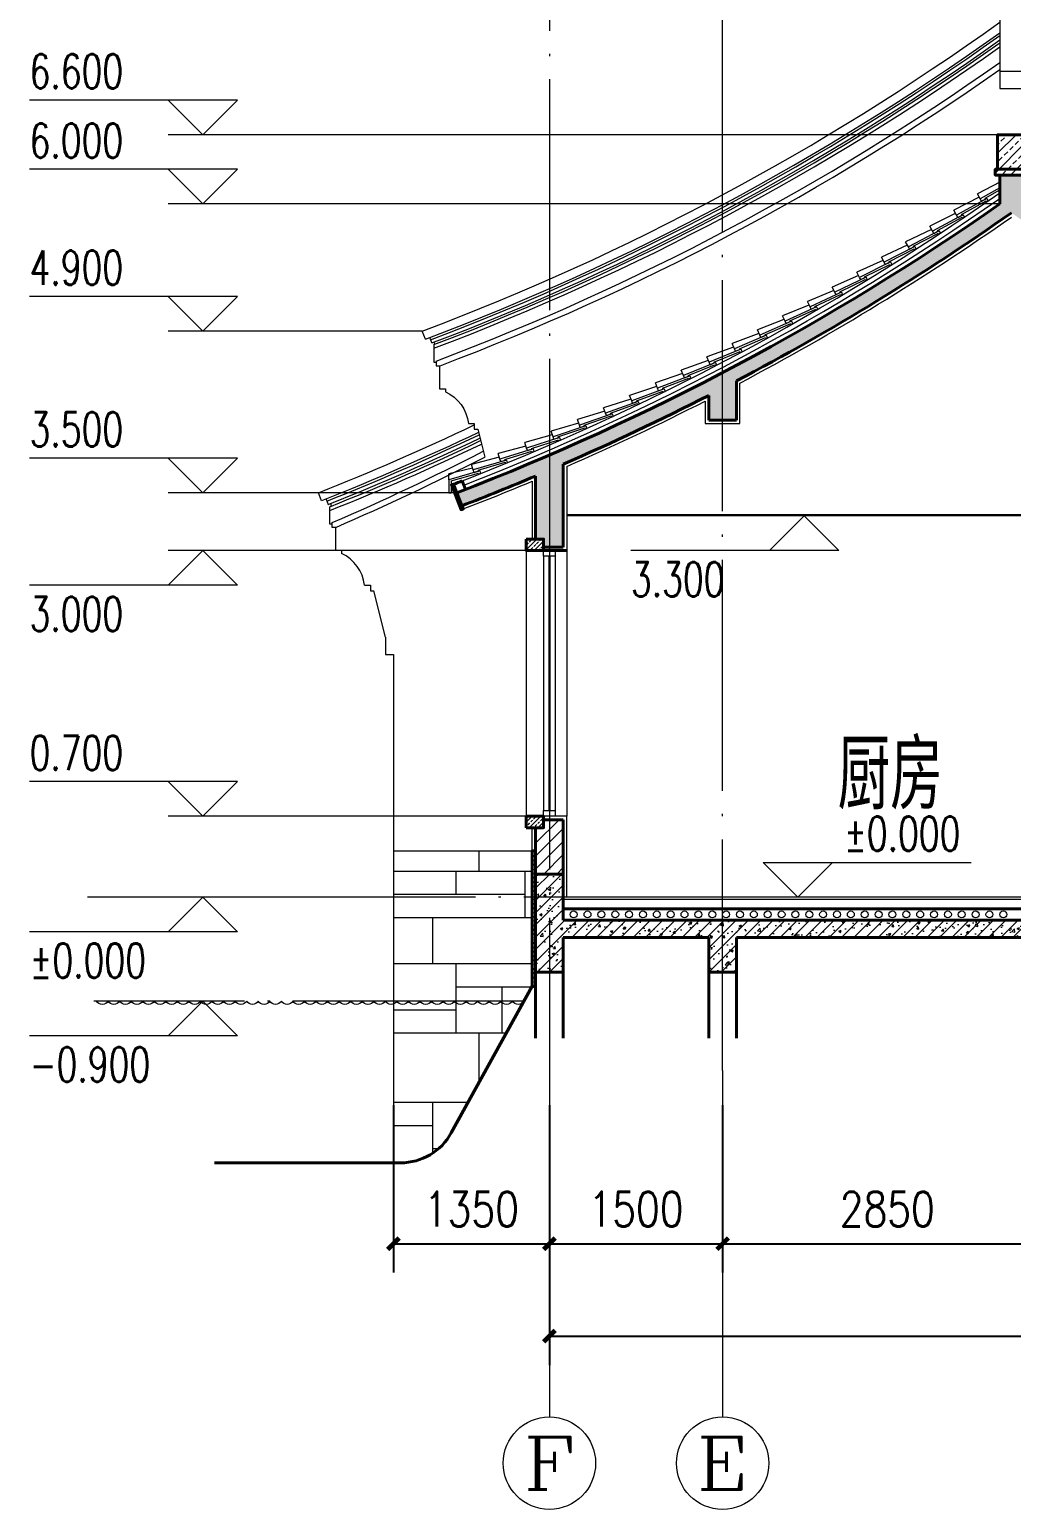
# Model space of a CAD drawing. Extents: x 577108 to 1042908, y 41950 to 81950.
# Drawn here: x 950092 to 958592, y 62595 to 75405 of the extents above; entities that cross this region are included whole.
import ezdxf
from ezdxf.enums import TextEntityAlignment as Align

# ---------------------------------------------------------------- set-up
doc = ezdxf.new("R2010")
doc.units = 0
doc.header["$LTSCALE"] = 1000
doc.header["$MEASUREMENT"] = 0
doc.linetypes.add('DOTE', pattern=[2.42, 2, -0.2, 0.02, -0.2])
doc.layers.get('0').update_dxf_attribs({"linetype": 'CONTINUOUS', "lineweight": 13})
doc.layers.get('Defpoints').update_dxf_attribs({"linetype": 'CONTINUOUS', "lineweight": 5})
for name, color, linetype, lineweight in [('AXIS', 3, 'CONTINUOUS', 15), ('AXIS_TEXT', 7, 'CONTINUOUS', 20), ('DIM_ELEV', 3, 'CONTINUOUS', 15), ('DOTE', 1, 'DOTE', 0), ('hatch', 8, 'CONTINUOUS', 5), ('LM-1', 7, 'CONTINUOUS', 18), ('LM-L', 7, 'CONTINUOUS', 15), ('LM-S', 8, 'CONTINUOUS', 5), ('PUB_TEXT', 7, 'CONTINUOUS', 20), ('wall', 2, 'CONTINUOUS', 40), ('WINDOW', 5, 'CONTINUOUS', 15), ('姓名', 7, 'CONTINUOUS', 15), ('瓦1', 8, 'CONTINUOUS', 15), ('瓦2', 2, 'CONTINUOUS', 15)]:
    doc.layers.add(name, color=color, linetype=linetype, lineweight=lineweight)
doc.styles.add('_TCH_AXIS', font='COMPLEX', dxfattribs={"bigfont": 'GBCBIG'})
doc.styles.add('_TCH_DIM', font='SIMPLEX', dxfattribs={"bigfont": 'GBCBIG'})
doc.styles.add('COMPLEX', font='COMPLEX')
doc.styles.add('DIM_FONT', font='SIMPLEX.shx', dxfattribs={"width": 0.8, "bigfont": 'hztxt.shx'})
doc.styles.add('HZ', font='romanc.shx', dxfattribs={"width": 0.7, "bigfont": 'hzdx.shx'})
doc.dimstyles.new('DIMN', dxfattribs={"dimtxt": 300, "dimasz": 100, "dimexe": 250, "dimexo": 300, "dimgap": 150, "dimtad": 1, "dimdec": 0, "dimzin": 0, "dimdsep": 46, "dimtxsty": 'DIM_FONT', "dimblk": 'ARCHTICK', "dimcen": 0.09, "dimclrt": 7, "dimazin": 2, "dimtfac": 1, "dimtdec": 0, "dimtix": 1, "dimtmove": 2, "dimatfit": 3, "dimldrblk": 'ARCHTICK', "dimfxl": 0, "dimtolj": 1, "dimtzin": 0, "dimarcsym": 0})

# ---------------------------------------------------------------- blocks, each defined once
blk = doc.blocks.new('wa1')
at = {"layer": '瓦1'}
for p in [(-296, 55), (-47, 71)]:
    blk.add_line(p, (-291, 105), dxfattribs=at)
at = {"layer": '瓦2', "color": 2}
for p, q in [((-298, 33), (-296, 55)), ((-298, 33), (-258, 29)), ((2, 25), (-296, 55)), ((-258, 36), (-14, 11)), ((-258, 36), (-258, 29)), ((-14, 11), (-15, 1)), ((-15, 1), (0, 0)), ((2, 25), (0, 0))]:
    blk.add_line(p, q, dxfattribs=at)
blk = doc.blocks.new('_ArchTick')
at = {"color": 0, "linetype": 'ByBlock', "const_width": 0.4}
blk.add_lwpolyline([(-0.5, -0.5), (0.5, 0.5)], dxfattribs=at)
blk = doc.blocks.new('*D170')
at = {"layer": 'AXIS', "color": 0, "lineweight": -2, "transparency": 16777216}
for p, q in [((956092, 66095), (956092, 64645)), ((958942, 66095), (958942, 64645)), ((956092, 64895), (958942, 64895))]:
    blk.add_line(p, q, dxfattribs=at)
at = {"layer": 'Defpoints', "color": 0, "transparency": 16777216}
for p in [(956092, 66395), (958942, 66395), (958942, 64895)]:
    blk.add_point(p, dxfattribs=at)
at = {"layer": 'AXIS', "color": 0, "lineweight": -2, "transparency": 16777216, "xscale": 100, "yscale": 100, "zscale": 100, "rotation": 180}
blk.add_blockref('_ArchTick', (956092, 64895), dxfattribs=at)
at = {"layer": 'AXIS', "color": 0, "lineweight": -2, "transparency": 16777216, "xscale": 100, "yscale": 100, "zscale": 100}
blk.add_blockref('_ArchTick', (958942, 64895), dxfattribs=at)
at = {"layer": 'AXIS', "color": 7, "transparency": 16777216, "insert": (957517, 65195), "char_height": 300, "attachment_point": 5, "style": 'DIM_FONT'}
blk.add_mtext('\\A1;2850', dxfattribs=at)
blk = doc.blocks.new('*D171')
at = {"layer": 'AXIS', "color": 0, "lineweight": -2, "transparency": 16777216}
for p, q in [((954592, 66095), (954592, 64645)), ((956092, 66095), (956092, 64645)), ((954592, 64895), (956092, 64895))]:
    blk.add_line(p, q, dxfattribs=at)
at = {"layer": 'Defpoints', "color": 0, "transparency": 16777216}
for p in [(954592, 66395), (956092, 66395), (956092, 64895)]:
    blk.add_point(p, dxfattribs=at)
at = {"layer": 'AXIS', "color": 0, "lineweight": -2, "transparency": 16777216, "xscale": 100, "yscale": 100, "zscale": 100, "rotation": 180}
blk.add_blockref('_ArchTick', (954592, 64895), dxfattribs=at)
at = {"layer": 'AXIS', "color": 0, "lineweight": -2, "transparency": 16777216, "xscale": 100, "yscale": 100, "zscale": 100}
blk.add_blockref('_ArchTick', (956092, 64895), dxfattribs=at)
at = {"layer": 'AXIS', "color": 7, "transparency": 16777216, "insert": (955342, 65195), "char_height": 300, "attachment_point": 5, "style": 'DIM_FONT'}
blk.add_mtext('\\A1;1500', dxfattribs=at)
blk = doc.blocks.new('*D172')
at = {"layer": 'AXIS', "color": 0, "lineweight": -2, "transparency": 16777216}
for p, q in [((953242, 66095), (953242, 64645)), ((954592, 66095), (954592, 64645)), ((953242, 64895), (954592, 64895))]:
    blk.add_line(p, q, dxfattribs=at)
at = {"layer": 'Defpoints', "color": 0, "transparency": 16777216}
for p in [(953242, 66395), (954592, 66395), (954592, 64895)]:
    blk.add_point(p, dxfattribs=at)
at = {"layer": 'AXIS', "color": 0, "lineweight": -2, "transparency": 16777216, "xscale": 100, "yscale": 100, "zscale": 100, "rotation": 180}
blk.add_blockref('_ArchTick', (953242, 64895), dxfattribs=at)
at = {"layer": 'AXIS', "color": 0, "lineweight": -2, "transparency": 16777216, "xscale": 100, "yscale": 100, "zscale": 100}
blk.add_blockref('_ArchTick', (954592, 64895), dxfattribs=at)
at = {"layer": 'AXIS', "color": 7, "transparency": 16777216, "insert": (953917, 65195), "char_height": 300, "attachment_point": 5, "style": 'DIM_FONT'}
blk.add_mtext('\\A1;1350', dxfattribs=at)
blk = doc.blocks.new('*D173')
at = {"layer": 'AXIS', "color": 0, "lineweight": -2, "transparency": 16777216}
for p, q in [((954592, 66095), (954592, 63845)), ((968592, 66095), (968592, 63845)), ((954592, 64095), (968592, 64095))]:
    blk.add_line(p, q, dxfattribs=at)
at = {"layer": 'Defpoints', "color": 0, "transparency": 16777216}
for p in [(954592, 66395), (968592, 66395), (968592, 64095)]:
    blk.add_point(p, dxfattribs=at)
at = {"layer": 'AXIS', "color": 0, "lineweight": -2, "transparency": 16777216, "xscale": 100, "yscale": 100, "zscale": 100, "rotation": 180}
blk.add_blockref('_ArchTick', (954592, 64095), dxfattribs=at)
at = {"layer": 'AXIS', "color": 0, "lineweight": -2, "transparency": 16777216, "xscale": 100, "yscale": 100, "zscale": 100}
blk.add_blockref('_ArchTick', (968592, 64095), dxfattribs=at)
at = {"layer": 'AXIS', "color": 7, "transparency": 16777216, "insert": (961592, 64395), "char_height": 300, "attachment_point": 5, "style": 'DIM_FONT'}
blk.add_mtext('\\A1;14000', dxfattribs=at)
blk = doc.blocks.new('_AXISO')
blk.add_circle((0, 0), 0.5)
at = {"layer": 'AXIS_TEXT', "style": 'COMPLEX', "width": 1.041667}
blk.add_attdef('A', text='', height=0.56, dxfattribs=at).set_placement((-0.25, -0.28), (0.25, -0.28), align=Align.FIT)

msp = doc.modelspace()

# ---------------------------------------------------------------- hatches: boundary and pattern name
at = {"layer": 'hatch'}
h = msp.add_hatch(dxfattribs=at)
h.set_pattern_fill('天然石材', color=256, scale=20, style=0)
h.set_pattern_definition([(45, (-99998.18, -368403.62), (-75.236162, 75.236162), []), (45, (-99961.18, -368441.82), (-75.236162, 75.236162), [42, -24])])
h.paths.add_polyline_path([(958711.9562, 74495.1001), (958471.9562, 74495.1001), (958471.9562, 74195.1001), (958711.9562, 74195.1001)])
h.paths.add_polyline_path([(958731.9562, 74195.1001), (958451.9562, 74195.1001), (958451.9562, 74145.1001), (958731.9562, 74145.1001)])
h = msp.add_hatch(dxfattribs=at)
h.set_pattern_fill('钢筋混凝土', color=256, scale=30, style=0)
h.set_pattern_definition([(45, (2780.93, -393083.01), (-53.0330086, 53.0330086), []), (50, (2780.93, -393083), (215.178055, -18.82564), [22.5, -247.5]), (355, (2780.93, -393083), (-41.6254, 225.65764), [18, -198]), (100.4514, (2798.86, -393084.58), (173.552815, 206.831863), [19.122057, -210.342634]), (46.1842, (2780.93, -393023), (320.172315, -49.655704), [33.75, -371.25]), (96.6356, (2807.6, -393027.14), (280.39881, 292.23536), [28.68309, -315.5139]), (351.1842, (2780.93, -393023), (280.39858, 292.23558), [27, -297]), (21, (2810.93, -393038), (179.072116, -120.785667), [22.5, -247.5]), (326, (2810.93, -393038), (72.9946, 217.545014), [18, -198]), (71.4514, (2825.85, -393048.07), (252.06679, 96.75915), [19.122057, -210.342634]), (37.5, (2780.93, -393083.01), (3.6479566, 99.868156), [0, -195.6, 0, -201, 0, -198.75]), (7.5, (2780.93, -393083.01), (78.920861, 118.323514), [0, -114.6, 0, -191.1, 0, -75.75]), (327.5, (2714.03, -393083.01), (160.146731, -6.7664615), [0, -75, 0, -234, 0, -310.5]), (317.5, (2684.03, -393083), (174.95585, 30.031495), [0, -97.5, 0, -155.4, 0, -220.5])])
h.paths.add_polyline_path([(958491.9562, 73895.1001, -0.0607177115), (953791.9562, 71395.1001), (953835.0776, 71283.1155, 0.0077609836), (954471.9562, 71539.7758), (954471.9562, 70995.1001), (954541.9562, 70995.1001), (954541.9562, 70925.1001), (954711.9562, 70925.1001), (954711.9562, 71642.5246, 0.0157579021), (955971.9562, 72238.6736), (955971.9562, 72025.1001), (956211.9562, 72025.1001), (956211.9562, 72363.4838, 0.0315594201), (958591.9562, 73818.6342, 0.0315594201), (960971.9562, 72363.4838), (960971.9562, 72025.1001), (961211.9562, 72025.1001), (961211.9562, 72238.6736, 0.0157579021), (962471.9562, 71642.5246), (962471.9562, 71225.1001), (962711.9562, 71225.1001), (962711.9562, 71539.7758, 0.0077609836), (963348.8348, 71283.1155), (963391.9562, 71395.1001, -0.0607177115), (958691.9562, 73895.1001), (958691.9562, 74145.1001), (958491.9562, 74145.1001)])
h = msp.add_hatch(dxfattribs=at)
h.set_pattern_fill('天然石材', color=256, scale=10, style=0)
h.set_pattern_definition([(45, (283827.05, -216785.583), (-37.6180808, 37.6180808), []), (45, (283845.55, -216804.683), (-37.6180808, 37.6180808), [21, -12])])
h.paths.add_polyline_path([(954541.9562, 70895.1001), (954541.9562, 70995.1001), (954391.9562, 70995.1001), (954391.9562, 70895.1001)])
h = msp.add_hatch(dxfattribs=at)
h.set_pattern_fill('天然石材', color=256, scale=10, style=0)
h.set_pattern_definition([(45, (283827.05, -216585.583), (-37.6180808, 37.6180808), []), (45, (283845.55, -216604.683), (-37.6180808, 37.6180808), [21, -12])])
h.paths.add_polyline_path([(954391.9562, 68595.1001), (954391.9562, 68592.6001), (954391.9562, 68495.1001), (954541.9562, 68495.1001), (954541.9562, 68595.1001)])
h = msp.add_hatch(dxfattribs=at)
h.set_pattern_fill('普通砖', color=256, scale=30, style=0)
h.set_pattern_definition([(45, (283827.05, -216547.38), (-56.427121, 56.427121), [])])
h.paths.add_polyline_path([(954471.9562, 68095.1001), (954591.9562, 68095.1001), (954591.9562, 68565.1001), (954541.9562, 68565.1001), (954541.9562, 68495.1001), (954471.9562, 68495.1001)])
h.paths.add_polyline_path([(954591.9562, 68095.1001), (954711.9562, 68095.1001), (954711.9562, 68565.1001), (954591.9562, 68565.1001)])
h = msp.add_hatch(dxfattribs=at)
h.set_pattern_fill('天然石材', color=256, scale=10, style=0)
h.set_pattern_definition([(315, (973590.06, 45732.036), (37.61808, 37.61808), []), (315, (973570.96, 45713.536), (37.61808, 37.61808), [21, -12])])
h.paths.add_polyline_path([(954471.9562, 68295.1001), (954441.9562, 68295.1001), (954441.9562, 67120.8195), (954471.9562, 67120.8195)])
h = msp.add_hatch(dxfattribs=at)
h.set_pattern_fill('钢筋混凝土', color=256, scale=30, style=0)
h.set_pattern_definition([(45, (0, 0), (-53.0330086, 53.0330086), []), (50, (0, 0), (215.178055, -18.82564), [22.5, -247.5]), (355, (0, 0), (-41.6254, 225.65764), [18, -198]), (100.4514, (17.93, -1.57), (173.552815, 206.831863), [19.122057, -210.342634]), (46.1842, (1e-14, 60), (320.172315, -49.655704), [33.75, -371.25]), (96.6356, (26.68, 55.86), (280.39881, 292.23536), [28.68309, -315.5139]), (351.1842, (1e-14, 60), (280.39858, 292.23558), [27, -297]), (21, (30, 45), (179.072116, -120.785667), [22.5, -247.5]), (326, (30, 45), (72.9946, 217.545014), [18, -198]), (71.4514, (44.92, 34.93), (252.06679, 96.75915), [19.122057, -210.342634]), (37.5, (0, 0), (3.6479566, 99.868156), [0, -195.6, 0, -201, 0, -198.75]), (7.5, (0, 0), (78.920861, 118.323514), [0, -114.6, 0, -191.1, 0, -75.75]), (327.5, (-66.9, 1e-14), (160.146731, -6.7664615), [0, -75, 0, -234, 0, -310.5]), (317.5, (-96.9, 2e-14), (174.95585, 30.031495), [0, -97.5, 0, -155.4, 0, -220.5])])
h.paths.add_polyline_path([(954471.9562, 67245.1001), (954711.9562, 67245.1001), (954711.9562, 67545.1001), (955971.9562, 67545.1001), (955971.9562, 67245.1001), (956211.9562, 67245.1001), (956211.9562, 67545.1001), (958821.9562, 67545.1001), (958821.9562, 67695.1001), (954711.9562, 67695.1001), (954711.9562, 67895.1001), (954471.9562, 67895.1001)])
h.paths.add_polyline_path([(954711.9562, 67895.1001), (954711.9562, 68095.1001), (954471.9562, 68095.1001), (954471.9562, 67895.1001)])
at = {"layer": 'LM-S'}
h = msp.add_hatch(dxfattribs=at)
h.set_pattern_fill('文化石01', color=256, scale=500, style=0)
h.set_pattern_definition([(0, (2781, -393083), (9e-13, 4000), [3000, -1000]), (0, (2781, -392883), (9e-13, 4000), [-1200, 1200, -600, 1000]), (0, (2781, -392683), (9e-13, 4000), [-1800, 2200]), (0, (2781, -392483), (9e-13, 4000), [1800, -2200]), (0, (2781, -392283), (9e-13, 4000), [-800, 3200]), (0, (2781, -392083), (9e-13, 4000), [1400, -1000, 1200, -400]), (0, (4181, -391883), (9e-13, 4000), [3200, -800]), (0, (2581, -391683), (9e-13, 4000), [2200, -1800]), (0, (1981, -391483), (9e-13, 4000), [1800, -2200]), (0, (2781, -391283), (9e-13, 4000), [3200, -800]), (0, (2781, -391083), (9e-13, 4000), [-1600, 1000, -600, 800]), (0, (4781, -390883), (9e-13, 4000), [2400, -1600]), (0, (3181, -390683), (9e-13, 4000), [1600, -800, 600, -1000]), (0, (3981, -390483), (9e-13, 4000), [1600, -600, 1000, -800]), (0, (5581, -390283), (9e-13, 4000), [2400, -1600]), (0, (3981, -390083), (9e-13, 4000), [1600, -2400]), (0, (4781, -389883), (9e-13, 4000), [1800, -2200]), (0, (4781, -389683), (9e-13, 4000), [-1200, 2800]), (0, (3581, -389483), (9e-13, 4000), [1200, -2800]), (0, (4781, -389283), (9e-13, 4000), [2800, -1200]), (90, (2781, -391483), (-4000, 1e-12), [600, -1600, 1400, -400]), (90, (3181, -391283), (-4000, 1e-12), [1000, -600, 400, -2000]), (90, (3381, -392083), (-4000, 1e-12), [400, -3600]), (90, (3581, -392483), (-4000, 1e-12), [400, -2400, 600, -600]), (90, (3781, -391683), (-4000, 1e-12), [400, -3600]), (90, (3981, -393083), (-4000, 1e-12), [600, -1800, 1000, -600]), (90, (4181, -392283), (-4000, 1e-12), [600, -3400]), (90, (4381, -391283), (-4000, 1e-12), [600, -200, 400, -2800]), (90, (4581, -392883), (-4000, 1e-12), [600, -3400]), (90, (4781, -391883), (-4000, 1e-12), [600, -200, 600, -400, 1000, -1200]), (90, (5181, -391883), (-4000, 1e-12), [-2800, 400, -400, 400]), (90, (5381, -391283), (-4000, 1e-12), [400, -3600]), (90, (5581, -392683), (-4000, 1e-12), [400, -1400, 1000, -1200]), (90, (5781, -392083), (-4000, 1e-12), [200, -2600, 600, -600]), (90, (5981, -391883), (-4000, 1e-12), [1000, -1000, 600, -1400]), (90, (6181, -390883), (-4000, 1e-12), [600, -1000, 400, -2000]), (90, (6381, -392283), (-4000, 1e-12), [400, -3600]), (90, (6581, -391883), (-4000, 1e-12), [400, -1200, 600, -1800])])
h.paths.add_polyline_path([(954441.9562, 68295.1001), (953241.9562, 68295.1001), (953241.9562, 66870.6278, 0.4012137501), (953316.3677, 66895.1001, 0.6), (953416.3677, 66895.1001, 0.6), (953516.3677, 66895.1001, 0.6), (953616.3677, 66895.1001, 0.6), (953716.3677, 66895.1001, 0.6), (953816.3677, 66895.1001, 0.6), (953916.3677, 66895.1001, 0.6), (954016.3677, 66895.1001, 0.6), (954116.3677, 66895.1001, 0.6), (954216.3677, 66895.1001, 0.5906198498), (954315.6099, 66893.7253), (954441.9562, 67122.9215)])
h.paths.add_polyline_path([(953716.3677, 66895.1001, -0.6), (953616.3677, 66895.1001, -0.6), (953516.3677, 66895.1001, -0.6), (953416.3677, 66895.1001, -0.6), (953316.3677, 66895.1001, -0.4012137501), (953241.9562, 66870.6278), (953241.9562, 65595.1001), (953304.422, 65595.1001, 0.273258992), (953742.2971, 65853.7178), (954315.6099, 66893.7253, -0.5906198498), (954216.3677, 66895.1001, -0.6), (954116.3677, 66895.1001, -0.6), (954016.3677, 66895.1001, -0.6), (953916.3677, 66895.1001, -0.6), (953816.3677, 66895.1001, -0.6)])

# ---------------------------------------------------------------- linework, layer by layer
msp.add_lwpolyline([(954541.9562, 70895.1001), (954391.9562, 70895.1001), (954391.9562, 70995.1001), (954541.9562, 70995.1001)], close=True)
for centre in [(954801.9562, 67745.1001), (954921.9562, 67745.1001), (955041.9562, 67745.1001), (955161.9562, 67745.1001), (955281.9562, 67745.1001), (955401.9562, 67745.1001), (955521.9562, 67745.1001), (955641.9562, 67745.1001), (955761.9562, 67745.1001), (955881.9562, 67745.1001), (956001.9562, 67745.1001), (956121.9562, 67745.1001), (956241.9562, 67745.1001), (956361.9562, 67745.1001), (956481.9562, 67745.1001), (956601.9562, 67745.1001), (956721.9562, 67745.1001), (956841.9562, 67745.1001), (956961.9562, 67745.1001), (957081.9562, 67745.1001), (957201.9562, 67745.1001), (957321.9562, 67745.1001), (957441.9562, 67745.1001), (957561.9562, 67745.1001), (957681.9562, 67745.1001), (957801.9562, 67745.1001), (957921.9562, 67745.1001), (958041.9562, 67745.1001), (958161.9562, 67745.1001), (958281.9562, 67745.1001), (958401.9562, 67745.1001), (958521.9562, 67745.1001)]:
    msp.add_circle(centre, 30)
at = {"layer": 'AXIS'}
for p, q in [((954591.9562, 66395.1001), (954591.9562, 63395.1001)), ((956091.9562, 66395.1001), (956091.9562, 63395.1001))]:
    msp.add_line(p, q, dxfattribs=at)
at = {"layer": 'DIM_ELEV'}
for p, q in [((951891.9562, 74795.1001), (950091.9562, 74795.1001)), ((951591.9562, 74495.1001), (951291.9562, 74795.1001)), ((951591.9562, 74495.1001), (951891.9562, 74795.1001)), ((958471.9562, 74495.1001), (951291.9562, 74495.1001)), ((951891.9562, 74195.1001), (950091.9562, 74195.1001)), ((951591.9562, 73895.1001), (951291.9562, 74195.1001)), ((951591.9562, 73895.1001), (951891.9562, 74195.1001)), ((958491.9562, 73895.1001), (951291.9562, 73895.1001)), ((951891.9562, 73095.1001), (950091.9562, 73095.1001)), ((951591.9562, 72795.1001), (951291.9562, 73095.1001)), ((951591.9562, 72795.1001), (951891.9562, 73095.1001)), ((953491.9562, 72795.1001), (951291.9562, 72795.1001)), ((951891.9562, 71695.1001), (950091.9562, 71695.1001)), ((951591.9562, 71395.1001), (951291.9562, 71695.1001)), ((951591.9562, 71395.1001), (951891.9562, 71695.1001)), ((953791.9562, 71395.1001), (951291.9562, 71395.1001)), ((956798.4668, 71195.1001), (956498.4668, 70895.1001)), ((956798.4668, 71195.1001), (957098.4668, 70895.1001)), ((951591.9562, 70895.1001), (951291.9562, 70595.1001)), ((954391.9562, 70895.1001), (951291.9562, 70895.1001)), ((951591.9562, 70895.1001), (951891.9562, 70595.1001)), ((957098.4668, 70895.1001), (955298.4668, 70895.1001)), ((951891.9562, 70595.1001), (950091.9562, 70595.1001)), ((951891.9562, 68895.1001), (950091.9562, 68895.1001)), ((951591.9562, 68595.1001), (951291.9562, 68895.1001)), ((951591.9562, 68595.1001), (951891.9562, 68895.1001)), ((954391.9562, 68595.1001), (951291.9562, 68595.1001)), ((956742.5072, 67895.1001), (956442.5072, 68195.1001)), ((956442.5072, 68195.1001), (958242.5072, 68195.1001)), ((956742.5072, 67895.1001), (957042.5072, 68195.1001)), ((951591.9562, 67895.1001), (951291.9562, 67595.1001)), ((953241.9562, 67895.1001), (951291.9562, 67895.1001)), ((951591.9562, 67895.1001), (951891.9562, 67595.1001)), ((951891.9562, 67595.1001), (950091.9562, 67595.1001)), ((951591.9562, 66995.1001), (951291.9562, 66695.1001)), ((951591.9562, 66995.1001), (951891.9562, 66695.1001)), ((951891.9562, 66695.1001), (950091.9562, 66695.1001))]:
    msp.add_line(p, q, dxfattribs=at)
at = {"layer": 'DOTE'}
for p, q in [((954591.9562, 77395.1001), (954591.9562, 66395.1001)), ((956091.9562, 66395.1001), (956091.9562, 77395.1001)), ((958791.9562, 67895.1001), (950591.9562, 67895.1001)), ((954371.4936, 66995.1001), (950647.082, 66995.1001))]:
    msp.add_line(p, q, dxfattribs=at)
at = {"layer": 'hatch'}
for p, q in [((958491.9562, 75495.1001), (958491.9562, 74895.1001)), ((958491.9562, 75045.1001), (958691.9562, 75045.1001)), ((958491.9562, 74895.1001), (958691.9562, 74895.1001)), ((953518.3487, 72724.8972), (953491.9562, 72795.1001)), ((953573.3723, 72692.2058), (953555.6912, 72738.9752))]:
    msp.add_line(p, q, dxfattribs=at)
for radius, start, end in [(21612.9208, 290.60357583, 305.67897426), (21687.9208, 290.60357583, 305.53683494), (21707.9208, 290.70900599, 305.49913931), (21737.9208, 290.70900599, 305.44275897), (21757.9208, 290.74141693, 305.4052803), (21787.9208, 290.71154422, 305.34922385), (21897.9208, 290.65867666, 305.14532539), (21947.9208, 290.70402845, 305.05348714)]:
    msp.add_arc((945886.3679, 93025.606), radius, start, end, dxfattribs=at)
at = {"layer": 'LM-1'}
for p, q in [((956241.9562, 71995.1001), (956241.9562, 72345.4045)), ((955941.9562, 72189.658), (955941.9562, 71995.1001)), ((955941.9562, 71995.1001), (956241.9562, 71995.1001)), ((954741.9562, 71622.8708), (954741.9562, 68595.1001)), ((954441.9562, 71494.6391), (954441.9562, 70995.1001)), ((958791.9562, 71205.1001), (954741.9562, 71205.1001)), ((958791.9562, 71195.1001), (954741.9562, 71195.1001)), ((954391.9562, 70897.6001), (954391.9562, 68592.6001)), ((954541.9562, 70845.1001), (954541.9562, 68645.1001)), ((954586.9562, 70845.1001), (954586.9562, 68645.1001)), ((954591.9562, 70845.1001), (954591.9562, 68645.1001)), ((954596.9562, 70845.1001), (954596.9562, 68645.1001)), ((954641.9562, 70845.1001), (954641.9562, 68645.1001)), ((954441.9562, 68295.1001), (954441.9562, 68495.1001)), ((958791.9562, 67895.1001), (954741.9562, 67895.1001)), ((958791.9562, 67875.1001), (954711.9562, 67875.1001))]:
    msp.add_line(p, q, dxfattribs=at)
for points in [[(954641.9562, 70895.1001), (954641.9562, 70845.1001), (954541.9562, 70845.1001), (954541.9562, 70895.1001)], [(954641.9562, 68645.1001), (954641.9562, 68595.1001), (954541.9562, 68595.1001), (954541.9562, 68645.1001)]]:
    msp.add_lwpolyline(points, close=True, dxfattribs=at)
msp.add_lwpolyline([(954741.9562, 67895.1001), (954741.9562, 68595.1001), (954541.9562, 68595.1001)], dxfattribs=at)
at = {"layer": 'LM-L'}
for radius, start, end in [(21920, 291.05997084, 305.10470658), (21960, 291.2683196, 305.03137857), (22150, 297.87349372, 305.00274796), (22150, 293.56572766, 296.99912528), (22150, 291.05997084, 292.72178654)]:
    msp.add_arc((945886.3679, 91925.606), radius, start, end, dxfattribs=at)
at = {"layer": 'LM-S'}
for p, q in [((953591.9562, 72677.8537), (953591.9562, 72525.1001)), ((953592.0252, 72699.2673), (953599.1148, 72680.5661)), ((953591.9562, 72525.1001), (953611.9562, 72525.1001)), ((953611.9562, 72535.7495), (953611.9562, 72495.1001)), ((953611.9562, 72495.1001), (953645.8493, 72495.1001)), ((952691.9562, 71123.4217), (952691.9562, 71274.8319)), ((952711.9562, 71123.4217), (952691.9562, 71123.4217)), ((952712.1072, 71095.1001), (952712.1072, 71136.5615)), ((952742.1072, 71095.1001), (952712.1072, 71095.1001)), ((952742.1072, 70895.1001), (952742.1072, 71095.1001)), ((952792.1072, 70895.1001), (952742.1072, 70895.1001)), ((952792.1072, 70895.1001), (952792.1072, 70870.1001)), ((952992.1072, 70595.1001), (953042.1072, 70595.1001)), ((953042.1072, 70595.1001), (953042.1072, 70545.1001)), ((953042.1072, 70545.1001), (953072.1072, 70545.1001)), ((953171.9562, 70145.1001), (953072.1072, 70545.1001)), ((953171.9562, 70145.1001), (953171.9562, 69995.1001)), ((953171.9562, 69995.1001), (953241.9562, 69995.1001)), ((953241.9562, 69995.1001), (953241.9562, 65595.1001)), ((953241.9562, 68295.1001), (954441.9562, 68295.1001))]:
    msp.add_line(p, q, dxfattribs=at)
for points in [[(953641.9562, 72495.1001), (953641.9562, 72295.1001), (953691.9562, 72295.1001), (953691.9562, 72270.1001, -0.2592016427), (953891.9562, 71995.1001), (953941.9562, 71995.1001), (953941.9562, 71945.1001), (953971.9562, 71945.1001), (954031.9451, 71704.7815)], [(953978.7896, 71917.7252, -0.0169324036), (952619.575, 71325.3706), (952591.9562, 71395.1001, 0.0168745281), (953941.9562, 71983.253)], [(952666.7402, 71322.5853, 0.0163974775), (953983.7321, 71897.9254, 0.0111744652)], [(952696.4189, 71302.1249, 0.0161002987), (953991.1454, 71868.2271, 0.0111531077)], [(952712.2168, 71136.6406, 0.0164754988), (954019.5091, 71754.6007, 0.0014260057)], [(952742.1072, 71095.1001, 0.0162183049), (954031.9451, 71704.7815, 0.0010520085)]]:
    msp.add_lwpolyline(points, format="xyb", dxfattribs=at)
msp.add_lwpolyline([(952659.3388, 71341.1654), (952677.8422, 71294.7151), (952696.4189, 71302.1249), (952703.8202, 71283.5448)], dxfattribs=at)
for centre, radius, start, end in [((945010.35, 90572.1329), 20770, 291.70583724, 295.63593797), ((945010.35, 90572.1329), 20800, 291.67294554, 295.61894518), ((952644.6898, 70552.6601), 350, 6.96464984, 65.09009692)]:
    msp.add_arc(centre, radius, start, end, dxfattribs=at)
at = {"layer": 'wall'}
for p, q in [((958491.9562, 74145.1001), (958491.9562, 73895.1001)), ((956211.9562, 72025.1001), (956211.9562, 72363.4838)), ((955971.9562, 72238.6736), (955971.9562, 72025.1001)), ((955971.9562, 72025.1001), (956211.9562, 72025.1001)), ((954711.9562, 70925.1001), (954711.9562, 71642.5246)), ((953837.5414, 71498.5347), (953866.5603, 71423.9834)), ((954471.9562, 71539.7758), (954471.9562, 70995.1001)), ((953763.2086, 71469.7564), (953835.0776, 71283.1155)), ((954541.9562, 70925.1001), (954711.9562, 70925.1001)), ((954711.9562, 68565.1001), (954541.9562, 68565.1001)), ((954711.9562, 67695.1001), (954711.9562, 68565.1001)), ((954471.9562, 68095.1001), (954711.9562, 68095.1001)), ((954471.9562, 66675.1001), (954471.9562, 67845.1001)), ((955971.9562, 67545.1001), (954711.9562, 67545.1001)), ((954711.9562, 67545.1001), (954711.9562, 66675.1001)), ((955971.9562, 66675.1001), (955971.9562, 67545.1001)), ((958821.9562, 67545.1001), (956211.9562, 67545.1001)), ((956211.9562, 67545.1001), (956211.9562, 66675.1001)), ((954711.9562, 67245.1001), (954471.9562, 67245.1001)), ((956211.9562, 67245.1001), (955971.9562, 67245.1001))]:
    msp.add_line(p, q, dxfattribs=at)
for points in [[(958711.9562, 74495.1001), (958711.9562, 74195.1001), (958471.9562, 74195.1001), (958471.9562, 74495.1001)], [(958731.9562, 74195.1001), (958451.9562, 74195.1001), (958451.9562, 74145.1001), (958731.9562, 74145.1001)], [(953763.2086, 71469.7564), (953744.5445, 71462.5695), (953827.1906, 71247.9409), (953845.8579, 71255.1193)], [(954391.9562, 70995.1001), (954541.9562, 70995.1001), (954541.9562, 70895.1001), (954391.9562, 70895.1001)], [(954391.9562, 68495.1001), (954541.9562, 68495.1001), (954541.9562, 68595.1001), (954391.9562, 68595.1001)], [(954471.9562, 68295.1001), (954441.9562, 68295.1001), (954441.9562, 67120.8195), (954471.9562, 67120.8195)]]:
    msp.add_lwpolyline(points, close=True, dxfattribs=at)
for points in [[(954541.9562, 70895.1001), (954741.9562, 70895.1001)], [(954471.9562, 68495.1001), (954471.9562, 67845.1001)], [(958821.9562, 67795.1001), (954711.9562, 67795.1001)], [(958821.9562, 67695.1001), (954711.9562, 67695.1001)]]:
    msp.add_lwpolyline(points, dxfattribs=at)
msp.add_lwpolyline([(951691.9562, 65595.1001), (953304.422, 65595.1001, 0.273258992), (953742.2971, 65853.7178), (954441.9562, 67122.9215)], format="xyb", dxfattribs=at)
for radius, start, end in [(22000, 291.05997084, 304.95838257), (22120, 297.82669606, 305.05718249), (22120, 293.51485443, 297.12600068), (21920, 291.05997084, 291.2683196), (22120, 291.05997084, 292.83862155)]:
    msp.add_arc((945886.3679, 91925.606), radius, start, end, dxfattribs=at)
at = {"layer": 'WINDOW'}
for points in [[(951771.4936, 66995.1001, -0.6), (951671.4936, 66995.1001, -0.6), (951571.4936, 66995.1001, -0.6), (951471.4936, 66995.1001, -0.6), (951371.4936, 66995.1001, -0.6), (951271.4936, 66995.1001, -0.6), (951171.4936, 66995.1001, -0.6), (951071.4936, 66995.1001, -0.6), (950971.4936, 66995.1001, -0.6), (950871.4936, 66995.1001, -0.6), (950771.4936, 66995.1001, -0.6), (950671.4936, 66995.1001)], [(954371.4936, 66995.1001, -0.6), (954271.4936, 66995.1001, -0.6), (954171.4936, 66995.1001, -0.6), (954071.4936, 66995.1001, -0.6), (953971.4936, 66995.1001, -0.6), (953871.4936, 66995.1001, -0.6), (953771.4936, 66995.1001, -0.6), (953671.4936, 66995.1001, -0.6), (953571.4936, 66995.1001, -0.6), (953471.4936, 66995.1001, -0.6), (953371.4936, 66995.1001, -0.6), (953271.4936, 66995.1001, -0.6), (953171.4936, 66995.1001, -0.6), (953071.4936, 66995.1001, -0.6), (952971.4936, 66995.1001, -0.6), (952871.4936, 66995.1001, -0.6), (952771.4936, 66995.1001, -0.6), (952671.4936, 66995.1001, -0.6), (952571.4936, 66995.1001, -0.6), (952471.4936, 66995.1001, -0.6), (952371.4936, 66995.1001, -0.6), (952271.4936, 66995.1001, -0.6), (952171.4936, 66995.1001, -0.6), (952071.4936, 66995.1001, -0.6), (951971.4936, 66995.1001, -0.6), (951871.4936, 66995.1001, -0.6), (951771.4936, 66995.1001)]]:
    msp.add_lwpolyline(points, format="xyb", dxfattribs=at)
at = {"layer": '瓦1'}
for p, q in [((958491.9562, 74084.0624), (958297.7703, 73982.4545)), ((958322.5555, 73939.03), (958297.7703, 73982.4545)), ((953926.4461, 71609.6227), (953721.9562, 71559.0239)), ((953721.9562, 71508.3827), (953721.9562, 71559.0239))]:
    msp.add_line(p, q, dxfattribs=at)
at = {"layer": '瓦2', "color": 2}
for p, q in [((958491.9562, 74035.7182), (958322.5555, 73939.03)), ((958333.461, 73919.9232), (958322.5555, 73939.03)), ((958333.461, 73919.9232), (958368.2007, 73939.7514)), ((958364.7307, 73945.8308), (958491.9562, 74018.4469)), ((958364.7307, 73945.8308), (958368.2007, 73939.7514)), ((953989.1042, 71584.9534), (953721.9562, 71508.3827)), ((953721.9562, 71508.3827), (953721.9562, 71395.1001)), ((953741.9562, 71498.5112), (953978.8178, 71566.4011)), ((953741.9562, 71498.5112), (953741.9562, 71395.1001)), ((953978.8178, 71566.4011), (953981.5731, 71556.7882)), ((953981.5731, 71556.7882), (953995.9925, 71560.9211)), ((953989.1042, 71584.9534), (953995.9925, 71560.9211)), ((953721.9562, 71395.1001), (953741.9562, 71395.1001))]:
    msp.add_line(p, q, dxfattribs=at)

# ---------------------------------------------------------------- block references
for p, rotation in [((958390.9828, 73922.245), 34.78272825731325), ((958184.8437, 73780.8025), 34.1292636146191), ((957977.1048, 73641.7202), 33.4757989768808), ((957767.7933, 73505.0161), 32.82233433700868), ((957556.9363, 73370.7081), 32.1688697043749), ((957344.5612, 73238.8137), 31.51540506072736), ((957130.6957, 73109.3499), 30.86194042400721), ((956915.3676, 72982.3337), 30.20847578337091), ((956698.6049, 72857.7815), 29.55501114735184), ((956480.4357, 72735.7095), 28.90154650546672), ((956260.8886, 72616.1337), 28.24808187191184), ((956039.992, 72499.0696), 27.59461723438456), ((955817.7747, 72384.5323), 26.94115259103633), ((955369.4936, 72163.0979), 25.63422331369789), ((955594.2655, 72272.5369), 26.28768795779013), ((955143.4881, 72056.2294), 24.9807586736262), ((954916.2786, 71951.9455), 24.32729403887943), ((954687.8944, 71850.2596), 23.67382939515873), ((954227.7215, 71654.7347), 22.3669001217799), ((954458.3654, 71751.1851), 23.0203647556946)]:
    msp.add_blockref('wa1', p, dxfattribs=dict(rotation=rotation))
at = {"layer": 'AXIS'}
ref = msp.add_blockref('_AXISO', (954591.9562, 62995.1001), dxfattribs=dict(at, xscale=800, yscale=800, zscale=800))
ref.add_attrib('A', 'F', dxfattribs={"layer": 'AXIS_TEXT', "height": 452.5483, "style": '_TCH_AXIS', "width": 1.3125}).set_placement((954365.682, 62768.8259), (954818.2304, 62768.8259), align=Align.FIT)
ref = msp.add_blockref('_AXISO', (956091.9562, 62995.1001), dxfattribs=dict(at, xscale=800, yscale=800, zscale=800))
ref.add_attrib('A', 'E', dxfattribs={"layer": 'AXIS_TEXT', "height": 452.5483, "style": '_TCH_AXIS', "width": 1.3125}).set_placement((955865.682, 62768.8259), (956318.2304, 62768.8259), align=Align.FIT)

# ---------------------------------------------------------------- texts
at = {"layer": 'PUB_TEXT', "style": '_TCH_DIM', "width": 0.705882}
for s, p in [('6.600', (950091.9562, 74895.1001)), ('6.000', (950091.9562, 74295.1001)), ('4.900', (950091.9562, 73195.1001)), ('3.500', (950091.9562, 71795.1001)), ('3.300', (955298.4668, 70497.6001)), ('3.000', (950091.9562, 70197.6001)), ('0.700', (950091.9562, 68995.1001)), ('%%P0.000', (957142.5072, 68295.1001)), ('%%P0.000', (950091.9562, 67197.6001)), ('-0.900', (950091.9562, 66297.6001))]:
    msp.add_text(s, height=297.5, dxfattribs=at).set_placement(p)
at = {"layer": '姓名', "style": 'HZ', "width": 0.8}
msp.add_text('厨房', height=600, dxfattribs=at).set_placement((957086.8515, 68654.1139))

# ---------------------------------------------------------------- dimensions: what is measured, and where the dimension line sits
at = {"layer": 'AXIS'}
for p1, p2, distance, picture, middle in [((953241.9562, 66395.1001), (954591.9562, 66395.1001), -1500, '*D172', (953916.9562, 65195.1001)), ((954591.9562, 66395.1001), (956091.9562, 66395.1001), -1500, '*D171', (955341.9562, 65195.1001)), ((954591.9562, 66395.1001), (968591.9562, 66395.1001), -2300, '*D173', (961591.9562, 64395.1001)), ((956091.9562, 66395.1001), (958941.9562, 66395.1001), -1500, '*D170', (957516.9562, 65195.1001))]:
    dim = msp.add_aligned_dim(p1=p1, p2=p2, distance=distance, dimstyle='DIMN', dxfattribs=at)
    dim.commit()
    dim.dimension.update_dxf_attribs({"geometry": picture, "text_midpoint": middle})

doc.saveas('drawing.dxf')
